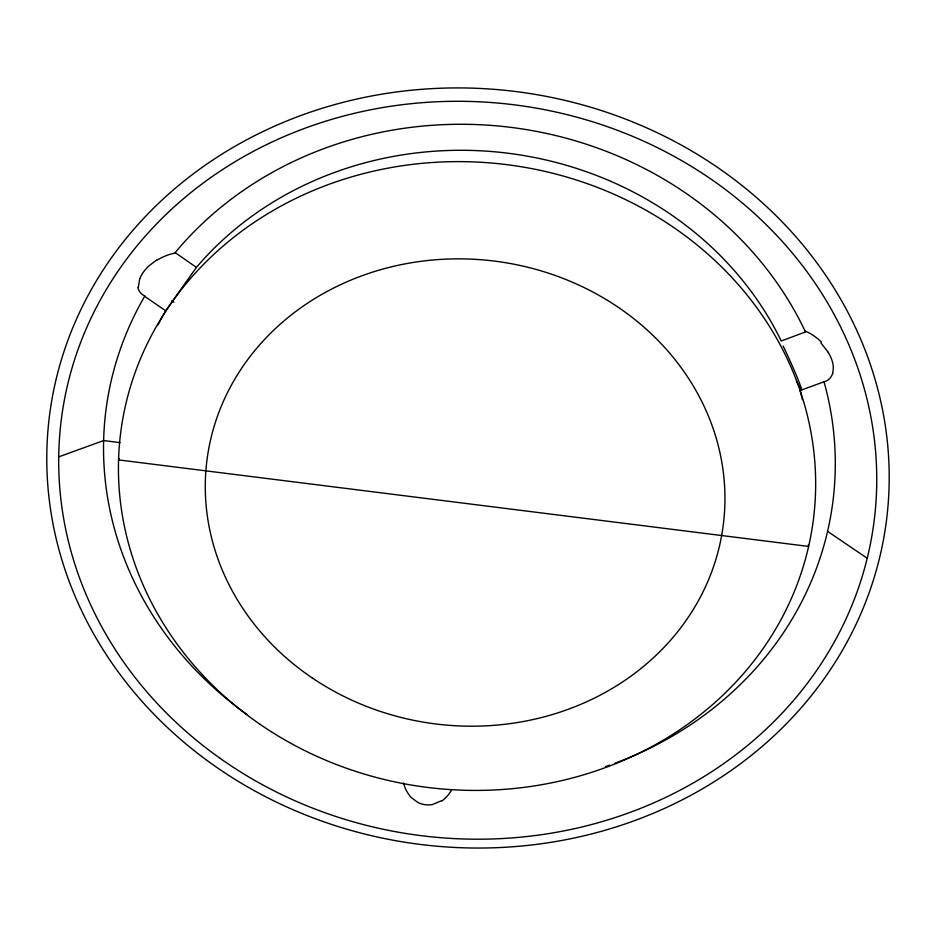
<?xml version="1.0" encoding="UTF-8"?>
<svg xmlns="http://www.w3.org/2000/svg" width="936" height="936" viewBox="0 0 936 936"><rect width="100%" height="100%" fill="white"/><g stroke="black" fill="none" stroke-linecap="round" stroke-linejoin="round"><path stroke-width="1.4" d="M832.747 373.476L833.426 367.076M139.698 278.776L138.423 286.954M158.02 324.967A342.061 309.044 6.7 0 1 165.731 310.775L196.42 267.392A342.061 309.044 6.7 0 1 781.244 340.996L805.475 331.952A366.339 331.157 6.7 0 0 511.384 127.436A366.339 331.157 6.7 0 0 175.172 252.615L196.42 267.392M119.27 458.605L118.556 459.904L808.622 546.437L808.236 545.009M165.695 310.834L144.647 296.314A366.339 331.157 6.7 0 0 246.882 714.402M156.394 260.173L149.011 265.824A25.085 13.677 -39.1 0 0 139.756 278.764M441.792 800.608L432.35 804.55A21.891 21.095 8.2 0 1 417.631 802.316L411.243 797.542A33.579 31.765 17.6 0 1 403.568 783.046M832.689 373.417A38.364 20.615 57.6 0 1 824.019 381.783L800.034 390.546A342.061 309.044 6.7 0 1 802.421 399.66M58.734 456.873L103.615 440.563L120.019 442.623M827.553 531.379L867.227 558.254M171.733 300.737L173.85 302.199M820.93 342.974L828.29 352.334M824.019 381.759A366.339 331.157 6.7 0 1 615.163 763.156M609.675 765.145A366.339 331.157 6.7 0 1 605.533 766.596M144.951 295.963A38.633 20.779 -40.7 0 1 137.849 287.305M805.299 331.192A38.47 20.405 53.1 0 1 821.363 341.979M156.452 260.489A38.329 18.942 -37.7 0 1 174.88 253.153M783.093 345.981A30.315 1.416 65.8 0 1 799.73 383.76A30.315 1.416 65.8 0 1 796.337 380.952M451.737 789.586A33.743 32.257 3.9 0 1 442.014 800.888M828.231 352.357A25.05 13.806 53.4 0 1 833.356 367.029M260.29 724.487A349.07 313.899 6.7 0 0 813.501 518.638A349.07 313.899 6.7 0 0 327.354 184.942A349.07 313.899 6.7 0 0 260.29 724.487M220.182 758.382A409.558 368.363 6.7 0 0 873.487 525.751A409.558 368.363 6.7 0 0 309.512 126.594A409.558 368.363 6.7 0 0 220.182 758.382M205.861 759.587A421.762 379.454 6.7 0 0 884.59 533.274A421.762 379.454 6.7 0 0 313.525 111.08A421.762 379.454 6.7 0 0 205.861 759.587M311.817 677.652A260.196 233.298 6.7 0 0 723.458 523.458A260.196 233.298 6.7 0 0 360.067 276.471A260.196 233.298 6.7 0 0 311.817 677.652"/></g></svg>
